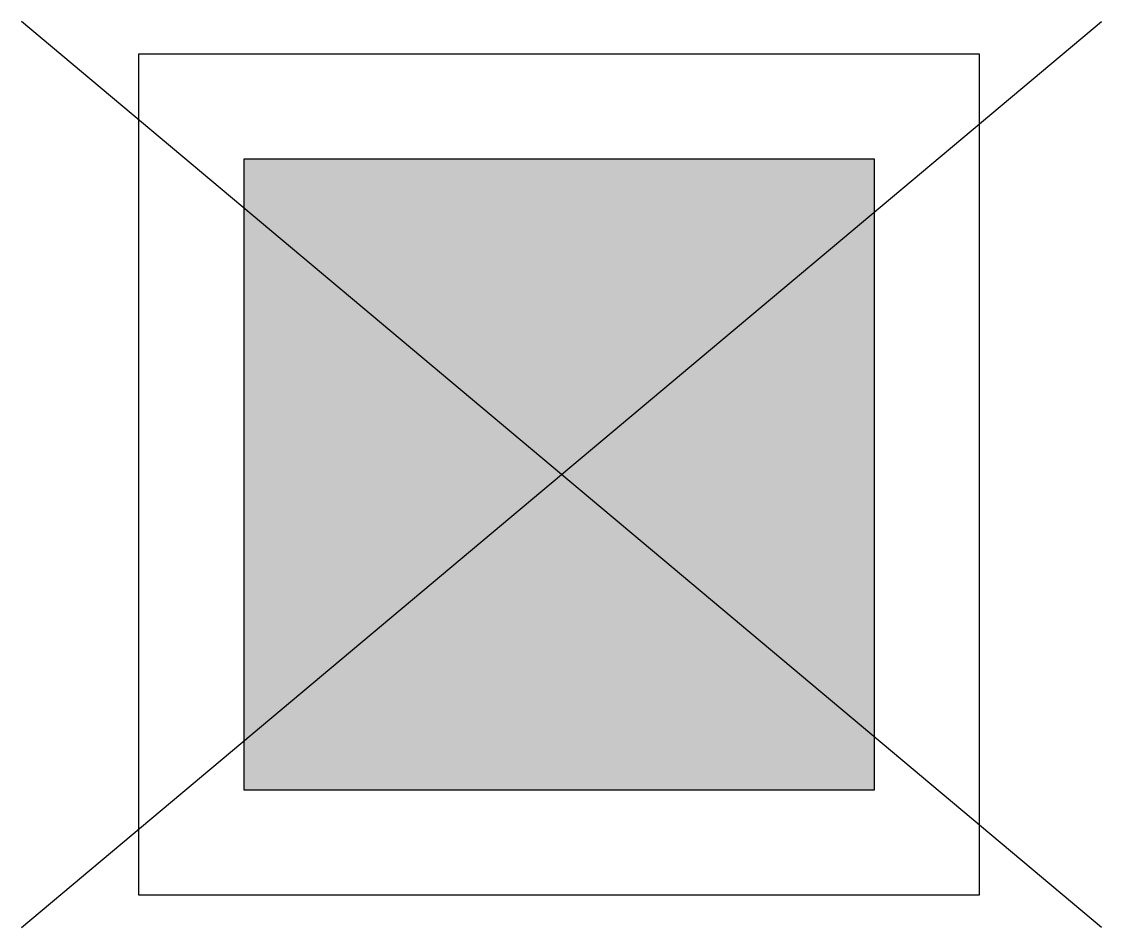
# Model space of a CAD drawing. Extents: x -2.57 to 2.57, y -2.15 to 2.15.
import ezdxf

# ---------------------------------------------------------------- set-up
doc = ezdxf.new("R2010")
doc.units = 0

msp = doc.modelspace()

# ---------------------------------------------------------------- hatches: boundary and pattern name
h = msp.add_hatch(color=256)
h.dxf.hatch_style = 1
h.paths.add_polyline_path([(-1.5094, -1.5), (1.4906, -1.5), (1.4906, 1.5), (-1.5094, 1.5)])

# ---------------------------------------------------------------- linework, layer by layer
for p, q in [((-2.5658, -2.1549), (2.5705, 2.1549)), ((2.5705, -2.1549), (-2.5658, 2.1549))]:
    msp.add_line(p, q)
for points in [[(-2.0094, -2), (1.9906, -2), (1.9906, 2), (-2.0094, 2)], [(-1.5094, -1.5), (1.4906, -1.5), (1.4906, 1.5), (-1.5094, 1.5)]]:
    msp.add_lwpolyline(points, close=True)

doc.saveas('drawing.dxf')
